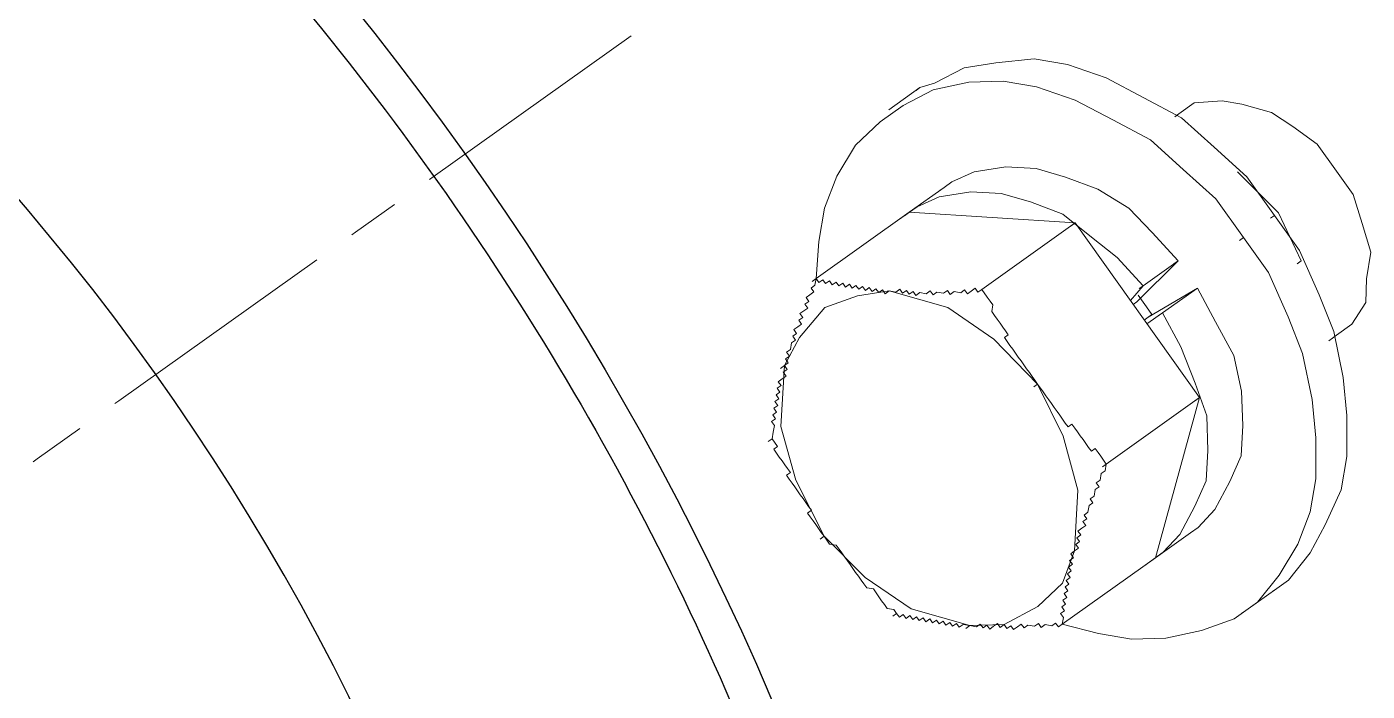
# Model space of a CAD drawing. Header units: feet. Extents: x 2321988 to 2329858, y 6722724 to 6730499.
# Drawn here: x 2326066.256 to 2326066.4843, y 6726844.0058 to 6726844.1191 of the extents above; entities that cross this region are included whole.
import ezdxf

# ---------------------------------------------------------------- set-up
doc = ezdxf.new("R2010")
doc.units = ezdxf.units.FT
doc.header["$MEASUREMENT"] = 0
doc.layers.add('C-BESS-EQUIPMENT', color=255, linetype='Continuous')

# ---------------------------------------------------------------- blocks, each defined once
blk = doc.blocks.new('Midpoint Site Plan$0$P1730-01-0001')
at = {"color": 0, "linetype": 'ByBlock', "lineweight": -2, "extrusion": (0, 0, -1)}
blk.add_ellipse((-25.204, 0), major_axis=(0, 4.086), ratio=0.670598, start_param=6.046109, end_param=9.661854, dxfattribs=at)
at = {"color": 0, "linetype": 'ByBlock', "lineweight": -2}
for centre, start_param, end_param in [((-26.6479, 0), 3.038975, 6.385803), ((-27.964, 0), 3.049307, 6.375471), ((-27.346, 0), 3.050793, 6.373985)]:
    blk.add_ellipse(centre, major_axis=(0, 4.086), ratio=0.833977, start_param=start_param, end_param=end_param, dxfattribs=at)
blk.add_open_spline([(-25.7191, 3.9313), (-25.6321, 3.9572), (-25.5443, 3.9766), (-25.2473, 4.0194), (-25.0363, 4.0119), (-24.6206, 3.9223), (-24.4157, 3.84), (-24.0231, 3.6038), (-23.8354, 3.4499), (-23.4887, 3.0782), (-23.3297, 2.8604), (-23.0504, 2.3734), (-22.93, 2.1043), (-22.7355, 1.5301), (-22.6613, 1.2251), (-22.5637, 0.5972), (-22.5402, 0.2743), (-22.5453, -0.3705), (-22.574, -0.6925), (-22.6817, -1.3167), (-22.7607, -1.6188), (-22.9643, -2.1858), (-23.0888, -2.4505), (-23.3757, -2.9271), (-23.5381, -3.139), (-23.8904, -3.498), (-24.0803, -3.6451), (-24.4762, -3.8671), (-24.6821, -3.942), (-25.099, -4.0168), (-25.31, -4.0167), (-25.5856, -3.9671), (-25.6526, -3.9511), (-25.7191, -3.9313)], degree=3, knots=[6.085725, 6.085725, 6.085725, 6.085725, 6.186944, 6.186944, 6.426796, 6.426796, 6.666649, 6.666649, 6.906501, 6.906501, 7.146353, 7.146353, 7.386205, 7.386205, 7.626057, 7.626057, 7.86591, 7.86591, 8.105762, 8.105762, 8.345614, 8.345614, 8.585466, 8.585466, 8.825318, 8.825318, 9.065171, 9.065171, 9.305023, 9.305023, 9.544875, 9.544875, 9.622239, 9.622239, 9.622239, 9.622239], dxfattribs=at)
blk = doc.blocks.new('Midpoint Site Plan$0$A$C71e53a02')
at = {"lineweight": 5}
for points in [[(18.0472, -0.0049), (18.5442, -0.0049), (18.5539, -0.0049)], [(18.6416, -0.0049), (18.7391, -0.0049), (18.7488, -0.0049)], [(18.8365, -0.0049), (19.3335, -0.0049), (19.3433, -0.0049)], [(19.431, -0.0049), (19.5382, -0.0049), (19.5479, -0.0049)]]:
    blk.add_lwpolyline(points, dxfattribs=at)
at = {"lineweight": 9}
for points in [[(17.6282, -0.4336), (17.599, -0.4434), (17.5307, -0.4531), (17.4723, -0.4824), (17.4041, -0.5213), (17.3553, -0.5701), (17.3066, -0.6383), (17.2676, -0.7162), (17.2287, -0.7942), (17.2092, -0.8819), (17.1897, -0.9696), (17.1897, -1.067), (17.1897, -1.1547), (17.2092, -1.2522), (17.2287, -1.3302), (17.2676, -1.4179), (17.3066, -1.4861), (17.3553, -1.5543), (17.4041, -1.603), (17.4723, -1.642), (17.5307, -1.6712), (17.599, -1.6907), (17.6282, -1.6907), (17.7061, -1.6907), (17.7159, -1.6907)], [(17.7061, -0.4336), (17.6282, -0.4336), (17.6379, -0.4336)], [(18.2908, -0.8429), (18.2811, -0.8332), (18.2713, -0.8234), (18.2713, -0.8137), (18.2616, -0.8137), (18.2616, -0.8039), (18.2519, -0.8039), (18.2519, -0.7942), (18.2421, -0.7942), (18.2421, -0.7844), (18.2324, -0.7844), (18.2324, -0.7747), (18.2226, -0.7747), (18.2226, -0.765), (18.2129, -0.765), (18.2129, -0.7552), (18.2031, -0.7552), (18.1934, -0.7552), (18.1934, -0.7455), (18.1836, -0.7455), (18.1836, -0.7357), (18.1934, -0.7357), (18.1836, -0.7357), (18.1739, -0.7357), (18.1739, -0.726), (18.1642, -0.726), (18.1642, -0.7162), (18.1544, -0.7162), (18.1447, -0.7065), (18.1349, -0.7065), (18.1349, -0.6967), (18.1252, -0.6967), (18.1252, -0.687), (18.1154, -0.687), (18.1057, -0.687), (18.1057, -0.6773), (18.0959, -0.6773), (18.0959, -0.6675), (18.0862, -0.6675), (18.0764, -0.6675), (18.0764, -0.6578), (18.0667, -0.6578), (18.0667, -0.648), (18.057, -0.648), (18.0472, -0.648), (18.0472, -0.6383), (18.0375, -0.6383), (18.0277, -0.6285), (17.979, -0.5701), (17.9303, -0.5213), (17.8718, -0.4824), (17.8036, -0.4531), (17.7354, -0.4434), (17.6769, -0.4434), (17.6087, -0.4531), (17.5405, -0.4824), (17.482, -0.5213), (17.4333, -0.5701), (17.3846, -0.6383), (17.3456, -0.7162), (17.3066, -0.7942), (17.2871, -0.8819), (17.2676, -0.9696), (17.2676, -1.067), (17.2676, -1.1547), (17.2871, -1.2522), (17.3066, -1.3302), (17.3456, -1.4179), (17.3846, -1.4861), (17.4333, -1.5543), (17.482, -1.603), (17.5405, -1.642), (17.6087, -1.6712), (17.6769, -1.6907), (17.7354, -1.6907), (17.8036, -1.6712), (17.8718, -1.642), (17.9303, -1.603), (17.979, -1.5543), (18.0277, -1.4958), (18.0375, -1.4958), (18.0277, -1.4958), (17.7939, -1.4958), (17.5307, -1.2814), (17.5405, -1.2814)], [(17.8328, -0.6285), (17.8231, -0.6285), (17.7744, -0.6285), (17.7256, -0.6383), (17.6672, -0.6675), (17.6184, -0.7065), (17.5795, -0.7552), (17.5405, -0.8137), (17.521, -0.8819), (17.5015, -0.9501), (17.4918, -1.0281), (17.4041, -1.0281), (17.4138, -0.9501), (17.4236, -0.8819), (17.4528, -0.8137), (17.4918, -0.7552), (17.5307, -0.7065), (17.5795, -0.6675), (17.6379, -0.6383), (17.6867, -0.6285), (17.7061, -0.6285), (17.7159, -0.6285), (17.7061, -0.6285), (17.7939, -0.6285), (17.5307, -0.8429), (17.7646, -0.8429), (17.7744, -0.8429), (17.7744, -0.8332), (17.7841, -0.8332), (17.7939, -0.8332), (17.7939, -0.8234), (17.8036, -0.8234), (17.8133, -0.8137), (17.8231, -0.8137), (17.8231, -0.8039), (17.8328, -0.8039), (17.8426, -0.7942), (17.8523, -0.7942), (17.8523, -0.7844), (17.8621, -0.7844), (17.8718, -0.7747), (17.8816, -0.7747), (17.8816, -0.765), (17.8913, -0.765), (17.8913, -0.7552), (17.901, -0.7552), (17.901, -0.7455), (17.9108, -0.7455), (17.9205, -0.7357), (17.8426, -0.8332), (17.8036, -0.9404), (17.7841, -1.067), (17.7939, -1.067), (17.7841, -1.067), (17.8036, -1.184), (17.8426, -1.2912), (17.9205, -1.3886), (17.9303, -1.3886), (17.9205, -1.3886), (17.979, -1.4276), (18.0472, -1.4373), (18.1252, -1.4276), (18.1836, -1.3886), (18.1934, -1.3886), (18.1836, -1.3886), (18.1934, -1.3789), (18.2031, -1.3789), (18.2031, -1.3691), (18.2129, -1.3691), (18.2129, -1.3594), (18.2226, -1.3594), (18.2226, -1.3496), (18.2324, -1.3496), (18.2324, -1.3399), (18.2421, -1.3399), (18.2421, -1.3302), (18.2519, -1.3302), (18.2519, -1.3204), (18.2616, -1.3204), (18.2616, -1.3107), (18.2713, -1.3107), (18.2713, -1.3009), (18.2811, -1.3009), (18.2811, -1.2912), (18.2908, -1.2912), (18.2908, -1.2814), (18.3006, -1.2814)], [(18.0375, -1.4958), (18.0375, -1.4861), (18.0472, -1.4861), (18.057, -1.4763), (18.0667, -1.4763), (18.0667, -1.4666), (18.0764, -1.4666), (18.0862, -1.4568), (18.0959, -1.4568), (18.0959, -1.4471), (18.1057, -1.4471), (18.1154, -1.4471), (18.1154, -1.4373), (18.1252, -1.4373), (18.1252, -1.4276), (18.1349, -1.4276), (18.1349, -1.4179), (18.1447, -1.4179), (18.1544, -1.4179), (18.1544, -1.4081), (18.1642, -1.4081), (18.1642, -1.3984), (18.1739, -1.3984), (18.1836, -1.3886), (18.2616, -1.2912), (18.3006, -1.184), (18.3201, -1.067), (18.3006, -0.9404), (18.2616, -0.8332), (18.1836, -0.7357), (18.1252, -0.7065), (18.0472, -0.687), (17.979, -0.7065), (17.9205, -0.7357), (17.9303, -0.7357), (17.9303, -0.726), (17.94, -0.726), (17.94, -0.7162), (17.9498, -0.7162), (17.9498, -0.7065), (17.9595, -0.7065), (17.9595, -0.6967), (17.9693, -0.6967), (17.9693, -0.687), (17.979, -0.687), (17.979, -0.6773), (17.9887, -0.6773), (17.9887, -0.6675), (17.9985, -0.6675), (17.9985, -0.6578), (18.0082, -0.6578), (18.0082, -0.648), (18.018, -0.648), (18.018, -0.6383), (18.0277, -0.6383), (18.0277, -0.6285), (17.7939, -0.6285), (17.8036, -0.6285)], [(18.0082, -0.648), (18.0082, -0.648)], [(18.0082, -0.648), (18.0082, -0.648)], [(18.018, -0.6383), (18.018, -0.6383)], [(18.018, -0.6383), (18.018, -0.6383)], [(18.018, -0.6383), (18.018, -0.6383)], [(18.018, -0.648), (18.018, -0.648)], [(18.018, -0.648), (18.018, -0.648)], [(18.057, -0.648), (18.057, -0.648)], [(18.057, -0.648), (18.057, -0.648)], [(17.979, -0.6773), (17.979, -0.6773)], [(17.9887, -0.6675), (17.9887, -0.6675)], [(17.9887, -0.6675), (17.9887, -0.6675)], [(17.9887, -0.6773), (17.9887, -0.6773)], [(17.9887, -0.6773), (17.9887, -0.6773)], [(17.9887, -0.6773), (17.9887, -0.6773)], [(17.9887, -0.6773), (17.9887, -0.6773)], [(17.9887, -0.6773), (17.9887, -0.6773)], [(17.9887, -0.6773), (17.9887, -0.6773)], [(17.9887, -0.6773), (17.9887, -0.6773)], [(17.9887, -0.6773), (17.9887, -0.6773)], [(17.9985, -0.6578), (17.9985, -0.6578)], [(17.9985, -0.6578), (17.9985, -0.6578)], [(17.9985, -0.6578), (17.9985, -0.6578)], [(17.9985, -0.6675), (17.9985, -0.6675)], [(17.9985, -0.6675), (17.9985, -0.6675)], [(17.9985, -0.6675), (17.9985, -0.6675)], [(17.9985, -0.6675), (17.9985, -0.6675)], [(17.9985, -0.6675), (17.9985, -0.6675)], [(17.9985, -0.6675), (17.9985, -0.6675)], [(17.9985, -0.6675), (17.9985, -0.6675)], [(17.9985, -0.6675), (17.9985, -0.6675)], [(18.0082, -0.6578), (18.0082, -0.6578)], [(18.0082, -0.6578), (18.0082, -0.6578)], [(18.0082, -0.6578), (18.0082, -0.6578)], [(18.0082, -0.6578), (18.0082, -0.6578)], [(18.0082, -0.6578), (18.0082, -0.6578)], [(18.0667, -0.6578), (18.0667, -0.6578)], [(18.0667, -0.6578), (18.0667, -0.6578)], [(18.0764, -0.6578), (18.0764, -0.6578)], [(18.0764, -0.6578), (18.0764, -0.6578)], [(18.0862, -0.6675), (18.0862, -0.6675)], [(18.0862, -0.6675), (18.0862, -0.6675)], [(18.0862, -0.6675), (18.0862, -0.6675)], [(18.0959, -0.6773), (18.0959, -0.6773)], [(18.1057, -0.6773), (18.1057, -0.6773)], [(18.1057, -0.6773), (18.1057, -0.6773)], [(17.9498, -0.7065), (17.9498, -0.7065)], [(17.9498, -0.7065), (17.9498, -0.7065)], [(17.9498, -0.7065), (17.9498, -0.7065)], [(17.9498, -0.7065), (17.9498, -0.7065)], [(17.9595, -0.6967), (17.9595, -0.6967)], [(17.9595, -0.6967), (17.9595, -0.6967)], [(17.9595, -0.7065), (17.9595, -0.7065)], [(17.9595, -0.7065), (17.9595, -0.7065)], [(17.9595, -0.7065), (17.9595, -0.7065)], [(17.9595, -0.7065), (17.9595, -0.7065)], [(17.9595, -0.7065), (17.9595, -0.7065)], [(17.9595, -0.7065), (17.9595, -0.7065)], [(17.9693, -0.687), (17.9693, -0.687)], [(17.9693, -0.687), (17.9693, -0.687)], [(17.9693, -0.6967), (17.9693, -0.6967)], [(17.9693, -0.6967), (17.9693, -0.6967)], [(17.9693, -0.6967), (17.9693, -0.6967)], [(17.9693, -0.6967), (17.9693, -0.6967)], [(17.9693, -0.6967), (17.9693, -0.6967)], [(17.9693, -0.6967), (17.9693, -0.6967)], [(17.9693, -0.6967), (17.9693, -0.6967)], [(17.979, -0.687), (17.979, -0.687)], [(17.979, -0.687), (17.979, -0.687)], [(17.979, -0.687), (17.979, -0.687)], [(17.979, -0.687), (17.979, -0.687)], [(17.979, -0.687), (17.979, -0.687)], [(17.979, -0.687), (17.979, -0.687)], [(17.979, -0.687), (17.979, -0.687)], [(17.979, -0.687), (17.979, -0.687)], [(18.1154, -0.687), (18.1154, -0.687)], [(18.1154, -0.687), (18.1154, -0.687)], [(18.1154, -0.687), (18.1154, -0.687)], [(18.1252, -0.6967), (18.1252, -0.6967)], [(18.1252, -0.6967), (18.1252, -0.6967)], [(18.1349, -0.6967), (18.1349, -0.6967)], [(18.1349, -0.6967), (18.1349, -0.6967)], [(18.1447, -0.7065), (18.1447, -0.7065)], [(18.1447, -0.7065), (18.1447, -0.7065)], [(18.1447, -0.7065), (18.1447, -0.7065)], [(18.1447, -0.7065), (18.1447, -0.7065)], [(17.9205, -0.7357), (17.9205, -0.7357)], [(17.9303, -0.726), (17.9303, -0.726)], [(17.9303, -0.726), (17.9303, -0.726)], [(17.9303, -0.726), (17.9303, -0.726)], [(17.94, -0.7162), (17.94, -0.7162)], [(17.94, -0.7162), (17.94, -0.7162)], [(17.94, -0.726), (17.94, -0.726)], [(17.9498, -0.7162), (17.9498, -0.7162)], [(17.9498, -0.7162), (17.9498, -0.7162)], [(18.1544, -0.7162), (18.1544, -0.7162)], [(18.1544, -0.7162), (18.1544, -0.7162)], [(18.1544, -0.7162), (18.1544, -0.7162)], [(18.1642, -0.7162), (18.1642, -0.7162)], [(18.1642, -0.7162), (18.1642, -0.7162)], [(18.1642, -0.726), (18.1642, -0.726)], [(18.1642, -0.726), (18.1642, -0.726)], [(18.1642, -0.726), (18.1642, -0.726)], [(18.1642, -0.726), (18.1642, -0.726)], [(18.1642, -0.726), (18.1642, -0.726)], [(18.1739, -0.726), (18.1739, -0.726)], [(18.1739, -0.726), (18.1739, -0.726)], [(18.1739, -0.726), (18.1739, -0.726)], [(18.1739, -0.726), (18.1739, -0.726)], [(18.1739, -0.7357), (18.1739, -0.7357)], [(18.1739, -0.7357), (18.1739, -0.7357)], [(18.1836, -0.7357), (18.1836, -0.7357)], [(17.8816, -0.765), (17.8816, -0.765)], [(17.8816, -0.765), (17.8816, -0.765)], [(17.8816, -0.765), (17.8816, -0.765)], [(17.8913, -0.7552), (17.8913, -0.7552)], [(17.8913, -0.7552), (17.8913, -0.7552)], [(17.8913, -0.765), (17.8913, -0.765)], [(17.901, -0.7552), (17.901, -0.7552)], [(17.901, -0.7552), (17.901, -0.7552)], [(17.901, -0.7552), (17.901, -0.7552)], [(17.901, -0.7552), (17.901, -0.7552)], [(17.901, -0.7552), (17.901, -0.7552)], [(17.901, -0.7552), (17.901, -0.7552)], [(17.901, -0.7552), (17.901, -0.7552)], [(17.9108, -0.7455), (17.9108, -0.7455)], [(17.9108, -0.7455), (17.9108, -0.7455)], [(17.9108, -0.7455), (17.9108, -0.7455)], [(17.9108, -0.7455), (17.9108, -0.7455)], [(17.9108, -0.7455), (17.9108, -0.7455)], [(17.9108, -0.7455), (17.9108, -0.7455)], [(18.1934, -0.7455), (18.1934, -0.7455)], [(18.1934, -0.7455), (18.1934, -0.7455)], [(18.2031, -0.7552), (18.2031, -0.7552)], [(18.2031, -0.7552), (18.2031, -0.7552)], [(18.2031, -0.7552), (18.2031, -0.7552)], [(18.2129, -0.765), (18.2129, -0.765)], [(18.2129, -0.765), (18.2129, -0.765)], [(18.2129, -0.765), (18.2129, -0.765)], [(18.2129, -0.765), (18.2129, -0.765)], [(18.2129, -0.765), (18.2129, -0.765)], [(18.2129, -0.765), (18.2129, -0.765)], [(18.2226, -0.765), (18.2226, -0.765)], [(17.2287, -0.7844), (17.1897, -0.7844), (17.141, -0.8137), (17.1117, -0.8429), (17.0727, -0.8916), (17.0533, -0.9404), (17.0338, -0.9988), (17.0338, -1.067), (17.0338, -1.1255), (17.0533, -1.184), (17.0727, -1.2425), (17.1117, -1.2814), (17.141, -1.3204), (17.1897, -1.3399), (17.2287, -1.3399), (17.2384, -1.3399), (17.2287, -1.3399)], [(17.8426, -0.7942), (17.8426, -0.7942)], [(17.8426, -0.7942), (17.8426, -0.7942)], [(17.8426, -0.7942), (17.8426, -0.7942)], [(17.8523, -0.7844), (17.8523, -0.7844)], [(17.8523, -0.7942), (17.8523, -0.7942)], [(17.8621, -0.7844), (17.8621, -0.7844)], [(17.8621, -0.7844), (17.8621, -0.7844)], [(17.8621, -0.7844), (17.8621, -0.7844)], [(17.8718, -0.7747), (17.8718, -0.7747)], [(17.8718, -0.7747), (17.8718, -0.7747)], [(17.8718, -0.7747), (17.8718, -0.7747)], [(18.2226, -0.7747), (18.2226, -0.7747)], [(18.2226, -0.7747), (18.2226, -0.7747)], [(18.2226, -0.7747), (18.2226, -0.7747)], [(18.2226, -0.7747), (18.2226, -0.7747)], [(18.2226, -0.7747), (18.2226, -0.7747)], [(18.2226, -0.7747), (18.2226, -0.7747)], [(18.2226, -0.7747), (18.2226, -0.7747)], [(18.2324, -0.7747), (18.2324, -0.7747)], [(18.2324, -0.7747), (18.2324, -0.7747)], [(18.2324, -0.7844), (18.2324, -0.7844)], [(18.2324, -0.7844), (18.2324, -0.7844)], [(18.2324, -0.7844), (18.2324, -0.7844)], [(18.2324, -0.7844), (18.2324, -0.7844)], [(18.2324, -0.7844), (18.2324, -0.7844)], [(18.2324, -0.7844), (18.2324, -0.7844)], [(18.2324, -0.7844), (18.2324, -0.7844)], [(18.2421, -0.7844), (18.2421, -0.7844)], [(18.2421, -0.7844), (18.2421, -0.7844)], [(18.2421, -0.7844), (18.2421, -0.7844)], [(18.2421, -0.7942), (18.2421, -0.7942)], [(18.2421, -0.7942), (18.2421, -0.7942)], [(18.2421, -0.7942), (18.2421, -0.7942)], [(18.2421, -0.7942), (18.2421, -0.7942)], [(18.2421, -0.7942), (18.2421, -0.7942)], [(18.2421, -0.7942), (18.2421, -0.7942)], [(18.2519, -0.7942), (18.2519, -0.7942)], [(18.2519, -0.7942), (18.2519, -0.7942)], [(18.2519, -0.7942), (18.2519, -0.7942)], [(17.8133, -0.8137), (17.8133, -0.8137)], [(17.8133, -0.8137), (17.8133, -0.8137)], [(17.8133, -0.8137), (17.8133, -0.8137)], [(17.8231, -0.8039), (17.8231, -0.8039)], [(17.8328, -0.8039), (17.8328, -0.8039)], [(17.8328, -0.8039), (17.8328, -0.8039)], [(17.8328, -0.8039), (17.8328, -0.8039)], [(18.2519, -0.8039), (18.2519, -0.8039)], [(18.2519, -0.8039), (18.2519, -0.8039)], [(18.2519, -0.8039), (18.2519, -0.8039)], [(18.2519, -0.8039), (18.2519, -0.8039)], [(18.2519, -0.8039), (18.2519, -0.8039)], [(18.2519, -0.8039), (18.2519, -0.8039)], [(18.2519, -0.8039), (18.2519, -0.8039)], [(18.2616, -0.8039), (18.2616, -0.8039)], [(18.2616, -0.8039), (18.2616, -0.8039)], [(18.2616, -0.8039), (18.2616, -0.8039)], [(18.2616, -0.8137), (18.2616, -0.8137)], [(18.2616, -0.8137), (18.2616, -0.8137)], [(18.2616, -0.8137), (18.2616, -0.8137)], [(18.2616, -0.8137), (18.2616, -0.8137)], [(18.2616, -0.8137), (18.2616, -0.8137)], [(18.2616, -0.8137), (18.2616, -0.8137)], [(18.2616, -0.8137), (18.2616, -0.8137)], [(18.2713, -0.8137), (18.2713, -0.8137)], [(18.2713, -0.8137), (18.2713, -0.8137)], [(17.7646, -0.8429), (17.7744, -0.8429), (17.7646, -0.8429), (17.7646, -0.8624), (17.7646, -0.8722), (17.7646, -0.8819), (17.7744, -0.8916), (17.7744, -0.9014), (17.7744, -0.9111), (17.7744, -0.9209), (17.7744, -0.9306), (17.7744, -0.9404), (17.7744, -0.9501), (17.7841, -0.9501), (17.7841, -0.9599), (17.7841, -0.9696), (17.7841, -0.9793), (17.7841, -0.9891), (17.7841, -0.9988), (17.7841, -1.0086), (17.7841, -1.0183), (17.7841, -1.0281), (17.7841, -1.0378), (17.7841, -1.0476), (17.7841, -1.0573), (17.7841, -1.067), (17.7841, -1.0768), (17.7841, -1.0865), (17.7841, -1.0963), (17.7841, -1.106), (17.7841, -1.1158), (17.7841, -1.1255), (17.7841, -1.1353), (17.7841, -1.145), (17.7841, -1.1547), (17.7841, -1.1645), (17.7841, -1.1742), (17.7744, -1.1742), (17.7744, -1.184), (17.7744, -1.1937), (17.7744, -1.2035), (17.7744, -1.2132), (17.7744, -1.223), (17.7744, -1.2327), (17.7744, -1.2425), (17.7646, -1.2425), (17.7646, -1.2522), (17.7646, -1.2619), (17.7646, -1.2717), (17.7646, -1.2814), (17.7744, -1.2814), (17.7646, -1.2814), (17.5307, -1.2814), (17.5307, -0.8429), (17.5405, -0.8429)], [(17.7939, -0.8234), (17.7939, -0.8234)], [(17.7939, -0.8332), (17.7939, -0.8332)], [(17.8036, -0.8234), (17.8036, -0.8234)], [(17.8036, -0.8234), (17.8036, -0.8234)], [(17.8036, -0.8234), (17.8036, -0.8234)], [(18.2713, -0.8234), (18.2713, -0.8234)], [(18.2713, -0.8234), (18.2713, -0.8234)], [(18.2713, -0.8234), (18.2713, -0.8234)], [(18.2713, -0.8234), (18.2713, -0.8234)], [(18.2713, -0.8234), (18.2713, -0.8234)], [(18.2713, -0.8234), (18.2713, -0.8234)], [(18.2713, -0.8234), (18.2713, -0.8234)], [(18.2811, -0.8332), (18.2811, -0.8332)], [(18.2811, -0.8332), (18.2811, -0.8332)], [(18.2811, -0.8332), (18.2811, -0.8332)], [(18.2811, -0.8332), (18.2811, -0.8332)], [(18.2811, -0.8332), (18.2811, -0.8332)], [(18.3006, -0.8429), (18.2908, -0.8429), (18.2908, -0.8624), (18.3006, -0.8624), (18.3006, -0.8722), (18.3006, -0.8819), (18.3006, -0.8916), (18.3006, -0.9014), (18.3006, -0.9111), (18.3006, -0.9209), (18.3103, -0.9209), (18.3103, -0.9306), (18.3103, -0.9404), (18.3103, -0.9501), (18.3103, -0.9599), (18.3103, -0.9696), (18.3103, -0.9793), (18.3103, -0.9891), (18.3103, -0.9988), (18.3103, -1.0086), (18.3201, -1.0086), (18.3201, -1.0183), (18.3201, -1.0281), (18.3201, -1.0378), (18.3201, -1.0476), (18.3201, -1.0573), (18.3201, -1.067), (18.3298, -1.067), (18.3201, -1.067), (18.3201, -1.0768), (18.3201, -1.0865), (18.3103, -1.0963), (18.3103, -1.106), (18.3103, -1.1158), (18.3103, -1.1255), (18.3103, -1.1353), (18.3103, -1.145), (18.3103, -1.1547), (18.3103, -1.1645), (18.3103, -1.1742), (18.3103, -1.184), (18.3103, -1.1937), (18.3103, -1.2035), (18.3006, -1.2132), (18.3006, -1.223), (18.3006, -1.2327), (18.3006, -1.2425), (18.3006, -1.2522), (18.3006, -1.2619), (18.2908, -1.2717), (18.2908, -1.2814)], [(18.2908, -0.8429), (18.2908, -0.8429)], [(18.2908, -0.8429), (18.2908, -0.8429)], [(18.2908, -0.8429), (18.2908, -0.8429)], [(17.7646, -0.8624), (17.7646, -0.8624)], [(17.7744, -0.8916), (17.7744, -0.8916)], [(17.7744, -0.8916), (17.7744, -0.8916)], [(17.7744, -0.9014), (17.7744, -0.9014)], [(17.7744, -0.9014), (17.7744, -0.9014)], [(18.3006, -0.8916), (18.3006, -0.8916)], [(18.3006, -0.8916), (18.3006, -0.8916)], [(18.3006, -0.9014), (18.3006, -0.9014)], [(18.3006, -0.9014), (18.3006, -0.9014)], [(17.7744, -0.9111), (17.7744, -0.9111)], [(17.7744, -0.9111), (17.7744, -0.9111)], [(17.7744, -0.9209), (17.7744, -0.9209)], [(17.7744, -0.9209), (17.7744, -0.9209)], [(17.7744, -0.9306), (17.7744, -0.9306)], [(17.7744, -0.9306), (17.7744, -0.9306)], [(18.3006, -0.9111), (18.3006, -0.9111)], [(18.3006, -0.9111), (18.3006, -0.9111)], [(18.3103, -0.9209), (18.3103, -0.9209)], [(18.3103, -0.9306), (18.3103, -0.9306)], [(18.3103, -0.9306), (18.3103, -0.9306)], [(17.1994, -0.9501), (17.1799, -1.067), (17.1994, -1.1742), (17.2092, -1.1742)], [(17.7744, -0.9404), (17.7744, -0.9404)], [(17.7744, -0.9404), (17.7744, -0.9404)], [(17.7841, -0.9501), (17.7841, -0.9501)], [(18.3103, -0.9404), (18.3103, -0.9404)], [(18.3103, -0.9404), (18.3103, -0.9404)], [(18.3103, -0.9501), (18.3103, -0.9501)], [(18.3103, -0.9501), (18.3103, -0.9501)], [(17.7841, -0.9599), (17.7841, -0.9599)], [(17.7841, -0.9599), (17.7841, -0.9599)], [(17.7841, -0.9696), (17.7841, -0.9696)], [(17.7841, -0.9793), (17.7841, -0.9793)], [(17.7841, -0.9793), (17.7841, -0.9793)], [(18.3103, -0.9599), (18.3103, -0.9599)], [(18.3103, -0.9599), (18.3103, -0.9599)], [(18.3103, -0.9696), (18.3103, -0.9696)], [(18.3103, -0.9793), (18.3103, -0.9793)], [(18.3103, -0.9793), (18.3103, -0.9793)], [(17.7841, -0.9891), (17.7841, -0.9891)], [(17.7841, -0.9891), (17.7841, -0.9891)], [(17.7841, -0.9988), (17.7841, -0.9988)], [(17.7841, -0.9988), (17.7841, -0.9988)], [(17.7841, -1.0086), (17.7841, -1.0086)], [(17.7841, -1.0086), (17.7841, -1.0086)], [(18.3103, -0.9891), (18.3103, -0.9891)], [(18.3103, -0.9891), (18.3103, -0.9891)], [(18.3103, -0.9988), (18.3103, -0.9988)], [(18.3103, -0.9988), (18.3103, -0.9988)], [(18.3201, -1.0086), (18.3201, -1.0086)], [(17.521, -1.0476), (17.4041, -1.0281), (17.4138, -1.0281)], [(17.5307, -1.0963), (17.4918, -1.0963), (17.5015, -1.0963), (17.4918, -1.0963), (17.4041, -1.0963), (17.521, -1.0865), (17.5307, -1.0865), (17.521, -1.0865), (17.5113, -1.0865), (17.5113, -1.067), (17.5113, -1.0378)], [(17.5307, -1.0378), (17.4918, -1.0281), (17.5015, -1.0281), (17.4918, -1.0281)], [(17.7841, -1.0183), (17.7841, -1.0183)], [(17.7841, -1.0183), (17.7841, -1.0183)], [(17.7841, -1.0281), (17.7841, -1.0281)], [(17.7841, -1.0281), (17.7841, -1.0281)], [(17.7841, -1.0378), (17.7841, -1.0378)], [(18.3201, -1.0183), (18.3201, -1.0183)], [(18.3201, -1.0183), (18.3201, -1.0183)], [(18.3201, -1.0281), (18.3201, -1.0281)], [(18.3201, -1.0281), (18.3201, -1.0281)], [(18.3201, -1.0378), (18.3201, -1.0378)], [(17.1897, -1.067), (17.1994, -1.067)], [(17.2676, -1.067), (17.2774, -1.067)], [(17.7841, -1.0476), (17.7841, -1.0476)], [(17.7841, -1.0476), (17.7841, -1.0476)], [(18.3201, -1.0476), (18.3201, -1.0476)], [(18.3201, -1.0476), (18.3201, -1.0476)], [(17.7841, -1.0865), (17.7841, -1.0865)], [(18.3201, -1.0865), (18.3201, -1.0865)], [(17.4041, -1.0963), (17.4138, -1.0963), (17.4041, -1.0963), (17.4138, -1.1742), (17.4236, -1.2522), (17.4528, -1.3204), (17.4918, -1.3789), (17.5307, -1.4276), (17.5795, -1.4568), (17.6379, -1.4861), (17.6867, -1.4958), (17.7061, -1.4958), (17.7939, -1.4958), (17.8036, -1.4958)], [(17.8231, -1.4958), (17.7744, -1.4958), (17.7256, -1.4861), (17.6672, -1.4568), (17.6184, -1.4276), (17.5795, -1.3789), (17.5405, -1.3204), (17.521, -1.2522), (17.5015, -1.1742), (17.4918, -1.0963), (17.5015, -1.0963)], [(17.7841, -1.1158), (17.7841, -1.1158)], [(17.7841, -1.1158), (17.7841, -1.1158)], [(18.3103, -1.1158), (18.3103, -1.1158)], [(18.3103, -1.1158), (18.3103, -1.1158)], [(17.7841, -1.1255), (17.7841, -1.1255)], [(17.7841, -1.1255), (17.7841, -1.1255)], [(17.7841, -1.1353), (17.7841, -1.1353)], [(17.7841, -1.1353), (17.7841, -1.1353)], [(17.7841, -1.145), (17.7841, -1.145)], [(17.7841, -1.145), (17.7841, -1.145)], [(18.3103, -1.1255), (18.3103, -1.1255)], [(18.3103, -1.1255), (18.3103, -1.1255)], [(18.3103, -1.1353), (18.3103, -1.1353)], [(18.3103, -1.1353), (18.3103, -1.1353)], [(18.3103, -1.145), (18.3103, -1.145)], [(18.3103, -1.145), (18.3103, -1.145)], [(17.7841, -1.1547), (17.7841, -1.1547)], [(17.7841, -1.1547), (17.7841, -1.1547)], [(17.7841, -1.1645), (17.7841, -1.1645)], [(17.7841, -1.1742), (17.7841, -1.1742)], [(18.3103, -1.1547), (18.3103, -1.1547)], [(18.3103, -1.1547), (18.3103, -1.1547)], [(18.3103, -1.1645), (18.3103, -1.1645)], [(18.3103, -1.1742), (18.3103, -1.1742)], [(18.3103, -1.1742), (18.3103, -1.1742)], [(17.7744, -1.184), (17.7744, -1.184)], [(17.7744, -1.184), (17.7744, -1.184)], [(17.7744, -1.1937), (17.7744, -1.1937)], [(17.7744, -1.1937), (17.7744, -1.1937)], [(17.7744, -1.2035), (17.7744, -1.2035)], [(17.7744, -1.2035), (17.7744, -1.2035)], [(18.3103, -1.184), (18.3103, -1.184)], [(18.3103, -1.184), (18.3103, -1.184)], [(18.3103, -1.1937), (18.3103, -1.1937)], [(18.3103, -1.1937), (18.3103, -1.1937)], [(18.3103, -1.2035), (18.3103, -1.2035)], [(18.3103, -1.2035), (18.3103, -1.2035)], [(17.7744, -1.2132), (17.7744, -1.2132)], [(17.7744, -1.2132), (17.7744, -1.2132)], [(17.7744, -1.223), (17.7744, -1.223)], [(17.7744, -1.223), (17.7744, -1.223)], [(17.7744, -1.2327), (17.7744, -1.2327)], [(17.7744, -1.2327), (17.7744, -1.2327)], [(18.3006, -1.2132), (18.3006, -1.2132)], [(18.3006, -1.2132), (18.3006, -1.2132)], [(18.3006, -1.223), (18.3006, -1.223)], [(18.3006, -1.223), (18.3006, -1.223)], [(18.3006, -1.2327), (18.3006, -1.2327)], [(18.3006, -1.2327), (18.3006, -1.2327)], [(17.7646, -1.2522), (17.7646, -1.2522)], [(17.7646, -1.2522), (17.7646, -1.2522)], [(17.7744, -1.2425), (17.7744, -1.2425)], [(18.3006, -1.2425), (18.3006, -1.2425)], [(18.3006, -1.2425), (18.3006, -1.2425)], [(18.3006, -1.2522), (18.3006, -1.2522)], [(18.3006, -1.2522), (18.3006, -1.2522)], [(17.7646, -1.2619), (17.7646, -1.2619)], [(17.7646, -1.2619), (17.7646, -1.2619)], [(17.7646, -1.2814), (17.7646, -1.2814)], [(17.7646, -1.2814), (17.7744, -1.2912), (17.7841, -1.2912), (17.7939, -1.3009), (17.8036, -1.3009), (17.8036, -1.3107), (17.8133, -1.3107), (17.8231, -1.3204), (17.8328, -1.3204), (17.8328, -1.3302), (17.8426, -1.3302), (17.8523, -1.3399), (17.8621, -1.3399), (17.8621, -1.3496), (17.8718, -1.3496), (17.8718, -1.3594), (17.8816, -1.3594), (17.8913, -1.3594), (17.8913, -1.3691), (17.901, -1.3691), (17.901, -1.3789), (17.9108, -1.3789), (17.9108, -1.3886), (17.9205, -1.3886), (17.9303, -1.3886), (17.9303, -1.3984), (17.94, -1.3984), (17.94, -1.4081), (17.9498, -1.4081), (17.9498, -1.4179), (17.9595, -1.4179), (17.9595, -1.4276), (17.9693, -1.4276), (17.9693, -1.4373), (17.979, -1.4373), (17.979, -1.4471), (17.9887, -1.4471), (17.9887, -1.4568), (17.9985, -1.4568), (17.9985, -1.4666), (18.0082, -1.4666), (18.0082, -1.4763), (18.018, -1.4763), (18.018, -1.4861), (18.0277, -1.4958), (18.0375, -1.4958), (18.0277, -1.4958)], [(18.2908, -1.2814), (18.2908, -1.2814)], [(18.3006, -1.2619), (18.3006, -1.2619)], [(18.3006, -1.2619), (18.3006, -1.2619)], [(17.7744, -1.2912), (17.7744, -1.2912)], [(17.7841, -1.2912), (17.7841, -1.2912)], [(17.7939, -1.3009), (17.7939, -1.3009)], [(17.7939, -1.3009), (17.7939, -1.3009)], [(17.7939, -1.3009), (17.7939, -1.3009)], [(17.8036, -1.3009), (17.8036, -1.3009)], [(17.8036, -1.3107), (17.8036, -1.3107)], [(17.8133, -1.3107), (17.8133, -1.3107)], [(17.8133, -1.3107), (17.8133, -1.3107)], [(17.8133, -1.3107), (17.8133, -1.3107)], [(18.2616, -1.3107), (18.2616, -1.3107)], [(18.2616, -1.3107), (18.2616, -1.3107)], [(18.2616, -1.3107), (18.2616, -1.3107)], [(18.2616, -1.3107), (18.2616, -1.3107)], [(18.2616, -1.3107), (18.2616, -1.3107)], [(18.2713, -1.3009), (18.2713, -1.3009)], [(18.2713, -1.3009), (18.2713, -1.3009)], [(18.2713, -1.3009), (18.2713, -1.3009)], [(18.2713, -1.3107), (18.2713, -1.3107)], [(18.2713, -1.3107), (18.2713, -1.3107)], [(18.2811, -1.2912), (18.2811, -1.2912)], [(18.2811, -1.2912), (18.2811, -1.2912)], [(18.2811, -1.2912), (18.2811, -1.2912)], [(18.2811, -1.3009), (18.2811, -1.3009)], [(18.2908, -1.2912), (18.2908, -1.2912)], [(17.2384, -1.3399), (17.2481, -1.3399)], [(17.8231, -1.3204), (17.8231, -1.3204)], [(17.8231, -1.3204), (17.8231, -1.3204)], [(17.8328, -1.3204), (17.8328, -1.3204)], [(17.8328, -1.3204), (17.8328, -1.3204)], [(17.8328, -1.3302), (17.8328, -1.3302)], [(17.8426, -1.3302), (17.8426, -1.3302)], [(17.8426, -1.3302), (17.8426, -1.3302)], [(17.8426, -1.3302), (17.8426, -1.3302)], [(17.8426, -1.3302), (17.8426, -1.3302)], [(17.8426, -1.3302), (17.8426, -1.3302)], [(17.8426, -1.3302), (17.8426, -1.3302)], [(17.8426, -1.3302), (17.8426, -1.3302)], [(17.8523, -1.3399), (17.8523, -1.3399)], [(17.8523, -1.3399), (17.8523, -1.3399)], [(17.8523, -1.3399), (17.8523, -1.3399)], [(17.8523, -1.3399), (17.8523, -1.3399)], [(17.8523, -1.3399), (17.8523, -1.3399)], [(17.8621, -1.3399), (17.8621, -1.3399)], [(18.2324, -1.3399), (18.2324, -1.3399)], [(18.2324, -1.3399), (18.2324, -1.3399)], [(18.2324, -1.3399), (18.2324, -1.3399)], [(18.2421, -1.3302), (18.2421, -1.3302)], [(18.2421, -1.3302), (18.2421, -1.3302)], [(18.2421, -1.3302), (18.2421, -1.3302)], [(18.2421, -1.3399), (18.2421, -1.3399)], [(18.2421, -1.3399), (18.2421, -1.3399)], [(18.2421, -1.3399), (18.2421, -1.3399)], [(18.2421, -1.3399), (18.2421, -1.3399)], [(18.2421, -1.3399), (18.2421, -1.3399)], [(18.2421, -1.3399), (18.2421, -1.3399)], [(18.2421, -1.3399), (18.2421, -1.3399)], [(18.2519, -1.3204), (18.2519, -1.3204)], [(18.2519, -1.3204), (18.2519, -1.3204)], [(18.2519, -1.3204), (18.2519, -1.3204)], [(18.2519, -1.3204), (18.2519, -1.3204)], [(18.2519, -1.3302), (18.2519, -1.3302)], [(18.2519, -1.3302), (18.2519, -1.3302)], [(18.2519, -1.3302), (18.2519, -1.3302)], [(18.2519, -1.3302), (18.2519, -1.3302)], [(18.2519, -1.3302), (18.2519, -1.3302)], [(18.2519, -1.3302), (18.2519, -1.3302)], [(18.2616, -1.3204), (18.2616, -1.3204)], [(18.2616, -1.3204), (18.2616, -1.3204)], [(18.2616, -1.3204), (18.2616, -1.3204)], [(18.2616, -1.3204), (18.2616, -1.3204)], [(18.2616, -1.3204), (18.2616, -1.3204)], [(18.2616, -1.3204), (18.2616, -1.3204)], [(17.8621, -1.3496), (17.8621, -1.3496)], [(17.8718, -1.3496), (17.8718, -1.3496)], [(17.8718, -1.3496), (17.8718, -1.3496)], [(17.8718, -1.3496), (17.8718, -1.3496)], [(17.8816, -1.3594), (17.8816, -1.3594)], [(17.8816, -1.3594), (17.8816, -1.3594)], [(17.8816, -1.3594), (17.8816, -1.3594)], [(17.8913, -1.3691), (17.8913, -1.3691)], [(17.8913, -1.3691), (17.8913, -1.3691)], [(17.901, -1.3691), (17.901, -1.3691)], [(18.2031, -1.3691), (18.2031, -1.3691)], [(18.2031, -1.3691), (18.2031, -1.3691)], [(18.2031, -1.3691), (18.2031, -1.3691)], [(18.2031, -1.3691), (18.2031, -1.3691)], [(18.2031, -1.3691), (18.2031, -1.3691)], [(18.2031, -1.3691), (18.2031, -1.3691)], [(18.2129, -1.3594), (18.2129, -1.3594)], [(18.2129, -1.3594), (18.2129, -1.3594)], [(18.2129, -1.3594), (18.2129, -1.3594)], [(18.2129, -1.3594), (18.2129, -1.3594)], [(18.2129, -1.3594), (18.2129, -1.3594)], [(18.2129, -1.3691), (18.2129, -1.3691)], [(18.2129, -1.3691), (18.2129, -1.3691)], [(18.2129, -1.3691), (18.2129, -1.3691)], [(18.2226, -1.3496), (18.2226, -1.3496)], [(18.2226, -1.3496), (18.2226, -1.3496)], [(18.2226, -1.3496), (18.2226, -1.3496)], [(18.2226, -1.3594), (18.2226, -1.3594)], [(18.2226, -1.3594), (18.2226, -1.3594)], [(18.2226, -1.3594), (18.2226, -1.3594)], [(18.2226, -1.3594), (18.2226, -1.3594)], [(18.2226, -1.3594), (18.2226, -1.3594)], [(18.2324, -1.3496), (18.2324, -1.3496)], [(18.2324, -1.3496), (18.2324, -1.3496)], [(18.2324, -1.3496), (18.2324, -1.3496)], [(18.2324, -1.3496), (18.2324, -1.3496)], [(18.2324, -1.3496), (18.2324, -1.3496)], [(18.2324, -1.3496), (18.2324, -1.3496)], [(17.901, -1.3789), (17.901, -1.3789)], [(17.9205, -1.3886), (17.9205, -1.3886)], [(17.9205, -1.3886), (17.9205, -1.3886)], [(18.1836, -1.3886), (18.1836, -1.3886)], [(18.1836, -1.3886), (18.1836, -1.3886)], [(18.1836, -1.3886), (18.1836, -1.3886)], [(18.1934, -1.3789), (18.1934, -1.3789)], [(18.1934, -1.3789), (18.1934, -1.3789)], [(18.1934, -1.3789), (18.1934, -1.3789)], [(18.1934, -1.3789), (18.1934, -1.3789)], [(18.1934, -1.3789), (18.1934, -1.3789)], [(18.1934, -1.3789), (18.1934, -1.3789)], [(18.1934, -1.3789), (18.1934, -1.3789)], [(18.2031, -1.3789), (18.2031, -1.3789)], [(18.2031, -1.3789), (18.2031, -1.3789)], [(17.9303, -1.3984), (17.9303, -1.3984)], [(17.9303, -1.3984), (17.9303, -1.3984)], [(17.9303, -1.3984), (17.9303, -1.3984)], [(17.9303, -1.3984), (17.9303, -1.3984)], [(17.9303, -1.3984), (17.9303, -1.3984)], [(17.9303, -1.3984), (17.9303, -1.3984)], [(17.9303, -1.3984), (17.9303, -1.3984)], [(17.9303, -1.3984), (17.9303, -1.3984)], [(17.94, -1.3984), (17.94, -1.3984)], [(17.94, -1.4081), (17.94, -1.4081)], [(17.94, -1.4081), (17.94, -1.4081)], [(17.94, -1.4081), (17.94, -1.4081)], [(17.94, -1.4081), (17.94, -1.4081)], [(17.94, -1.4081), (17.94, -1.4081)], [(17.94, -1.4081), (17.94, -1.4081)], [(17.94, -1.4081), (17.94, -1.4081)], [(17.9498, -1.4081), (17.9498, -1.4081)], [(17.9498, -1.4081), (17.9498, -1.4081)], [(17.9498, -1.4179), (17.9498, -1.4179)], [(17.9498, -1.4179), (17.9498, -1.4179)], [(17.9498, -1.4179), (17.9498, -1.4179)], [(17.9498, -1.4179), (17.9498, -1.4179)], [(17.9498, -1.4179), (17.9498, -1.4179)], [(17.9498, -1.4179), (17.9498, -1.4179)], [(17.9595, -1.4179), (17.9595, -1.4179)], [(17.9595, -1.4179), (17.9595, -1.4179)], [(17.9595, -1.4179), (17.9595, -1.4179)], [(17.9595, -1.4179), (17.9595, -1.4179)], [(18.1447, -1.4179), (18.1447, -1.4179)], [(18.1447, -1.4179), (18.1447, -1.4179)], [(18.1447, -1.4179), (18.1447, -1.4179)], [(18.1544, -1.4081), (18.1544, -1.4081)], [(18.1544, -1.4081), (18.1544, -1.4081)], [(18.1642, -1.4081), (18.1642, -1.4081)], [(18.1642, -1.4081), (18.1642, -1.4081)], [(18.1739, -1.3984), (18.1739, -1.3984)], [(17.9595, -1.4276), (17.9595, -1.4276)], [(17.9595, -1.4276), (17.9595, -1.4276)], [(17.9595, -1.4276), (17.9595, -1.4276)], [(17.9595, -1.4276), (17.9595, -1.4276)], [(17.9595, -1.4276), (17.9595, -1.4276)], [(17.9693, -1.4276), (17.9693, -1.4276)], [(17.9693, -1.4276), (17.9693, -1.4276)], [(17.9693, -1.4276), (17.9693, -1.4276)], [(17.9693, -1.4276), (17.9693, -1.4276)], [(17.9693, -1.4373), (17.9693, -1.4373)], [(17.9693, -1.4373), (17.9693, -1.4373)], [(17.9693, -1.4373), (17.9693, -1.4373)], [(17.9693, -1.4373), (17.9693, -1.4373)], [(17.9693, -1.4373), (17.9693, -1.4373)], [(17.979, -1.4373), (17.979, -1.4373)], [(17.979, -1.4373), (17.979, -1.4373)], [(17.979, -1.4373), (17.979, -1.4373)], [(17.979, -1.4373), (17.979, -1.4373)], [(17.979, -1.4373), (17.979, -1.4373)], [(17.979, -1.4471), (17.979, -1.4471)], [(17.979, -1.4471), (17.979, -1.4471)], [(17.979, -1.4471), (17.979, -1.4471)], [(17.979, -1.4471), (17.979, -1.4471)], [(17.9887, -1.4471), (17.9887, -1.4471)], [(17.9887, -1.4471), (17.9887, -1.4471)], [(17.9887, -1.4471), (17.9887, -1.4471)], [(17.9887, -1.4471), (17.9887, -1.4471)], [(17.9887, -1.4471), (17.9887, -1.4471)], [(18.1057, -1.4471), (18.1057, -1.4471)], [(18.1057, -1.4471), (18.1057, -1.4471)], [(18.1057, -1.4471), (18.1057, -1.4471)], [(18.1057, -1.4471), (18.1057, -1.4471)], [(18.1057, -1.4471), (18.1057, -1.4471)], [(18.1057, -1.4471), (18.1057, -1.4471)], [(18.1057, -1.4471), (18.1057, -1.4471)], [(18.1154, -1.4373), (18.1154, -1.4373)], [(18.1154, -1.4373), (18.1154, -1.4373)], [(18.1154, -1.4373), (18.1154, -1.4373)], [(18.1154, -1.4373), (18.1154, -1.4373)], [(18.1154, -1.4373), (18.1154, -1.4373)], [(18.1252, -1.4373), (18.1252, -1.4373)], [(18.1252, -1.4373), (18.1252, -1.4373)], [(18.1349, -1.4276), (18.1349, -1.4276)], [(18.1349, -1.4276), (18.1349, -1.4276)], [(18.1349, -1.4276), (18.1349, -1.4276)], [(17.9887, -1.4568), (17.9887, -1.4568)], [(17.9887, -1.4568), (17.9887, -1.4568)], [(17.9887, -1.4568), (17.9887, -1.4568)], [(17.9887, -1.4568), (17.9887, -1.4568)], [(17.9887, -1.4568), (17.9887, -1.4568)], [(17.9887, -1.4568), (17.9887, -1.4568)], [(17.9985, -1.4568), (17.9985, -1.4568)], [(17.9985, -1.4568), (17.9985, -1.4568)], [(17.9985, -1.4568), (17.9985, -1.4568)], [(17.9985, -1.4568), (17.9985, -1.4568)], [(17.9985, -1.4666), (17.9985, -1.4666)], [(17.9985, -1.4666), (17.9985, -1.4666)], [(17.9985, -1.4666), (17.9985, -1.4666)], [(17.9985, -1.4666), (17.9985, -1.4666)], [(17.9985, -1.4666), (17.9985, -1.4666)], [(18.0082, -1.4666), (18.0082, -1.4666)], [(18.0082, -1.4666), (18.0082, -1.4666)], [(18.0082, -1.4763), (18.0082, -1.4763)], [(18.0082, -1.4763), (18.0082, -1.4763)], [(18.0082, -1.4763), (18.0082, -1.4763)], [(18.057, -1.4763), (18.057, -1.4763)], [(18.057, -1.4763), (18.057, -1.4763)], [(18.0667, -1.4666), (18.0667, -1.4666)], [(18.0667, -1.4763), (18.0667, -1.4763)], [(18.0764, -1.4666), (18.0764, -1.4666)], [(18.0764, -1.4666), (18.0764, -1.4666)], [(18.0764, -1.4666), (18.0764, -1.4666)], [(18.0862, -1.4568), (18.0862, -1.4568)], [(18.0862, -1.4568), (18.0862, -1.4568)], [(18.0862, -1.4568), (18.0862, -1.4568)], [(18.0959, -1.4568), (18.0959, -1.4568)], [(18.018, -1.4861), (18.018, -1.4861)], [(18.018, -1.4861), (18.018, -1.4861)], [(18.018, -1.4861), (18.018, -1.4861)], [(18.018, -1.4861), (18.018, -1.4861)], [(18.018, -1.4861), (18.018, -1.4861)], [(18.0277, -1.4958), (18.0277, -1.4958)], [(18.0472, -1.4861), (18.0472, -1.4861)], [(18.0472, -1.4861), (18.0472, -1.4861)], [(17.6282, -1.6907), (17.6379, -1.6907)]]:
    blk.add_lwpolyline(points, dxfattribs=at)
for points in [[(18.0375, -0.6285), (18.0277, -0.6285)], [(17.9303, -0.7357), (17.9205, -0.7357)], [(17.2384, -0.7844), (17.2287, -0.7844)], [(17.5307, -1.0476), (17.521, -1.0476)]]:
    blk.add_lwpolyline(points, close=True, dxfattribs=at)

msp = doc.modelspace()

# ---------------------------------------------------------------- wipeouts: each hides what was drawn before it
msp.add_wipeout([(2326064.17456, 6726849.7753), (2326064.71751, 6726850.16214), (2326071.53559, 6726840.59259), (2326070.99264, 6726840.20575)]).dxf.layer = 'C-BESS-EQUIPMENT'

# ---------------------------------------------------------------- next in the draw order: block references
at = {"layer": 'C-BESS-EQUIPMENT', "yscale": 0.08333333333333331, "zscale": 0.08333333333333331}
for name, p, xscale, rotation in [('Midpoint Site Plan$0$P1730-01-0001', (2326067.85508, 6726845.18395), 0.08333333333333331, 35.46898082920265), ('Midpoint Site Plan$0$A$C71e53a02', (2326067.5836, 6726844.99053), -0.08333333333333331, 35.46898082920264)]:
    msp.add_blockref(name, p, dxfattribs=dict(at, xscale=xscale, rotation=rotation))

# ---------------------------------------------------------------- next in the draw order: wipeouts: each hides what was drawn before it
msp.add_wipeout([(2326044.1544, 6726887.54167), (2326077.85795, 6726840.23687), (2326077.40832, 6726839.91652), (2326043.70467, 6726887.22144)]).dxf.layer = 'C-BESS-EQUIPMENT'

# ---------------------------------------------------------------- next in the draw order: wipeouts: each hides what was drawn before it
msp.add_wipeout([(2326040.08225, 6726884.64036), (2326073.7858, 6726837.33556), (2326073.33617, 6726837.01521), (2326039.63253, 6726884.32013)]).dxf.layer = 'C-BESS-EQUIPMENT'

# ---------------------------------------------------------------- next in the draw order: wipeouts: each hides what was drawn before it
msp.add_wipeout([(2326036.0101, 6726881.73905), (2326069.71366, 6726834.43425), (2326069.26402, 6726834.1139), (2326035.56038, 6726881.41882)]).dxf.layer = 'C-BESS-EQUIPMENT'

doc.saveas('drawing.dxf')
